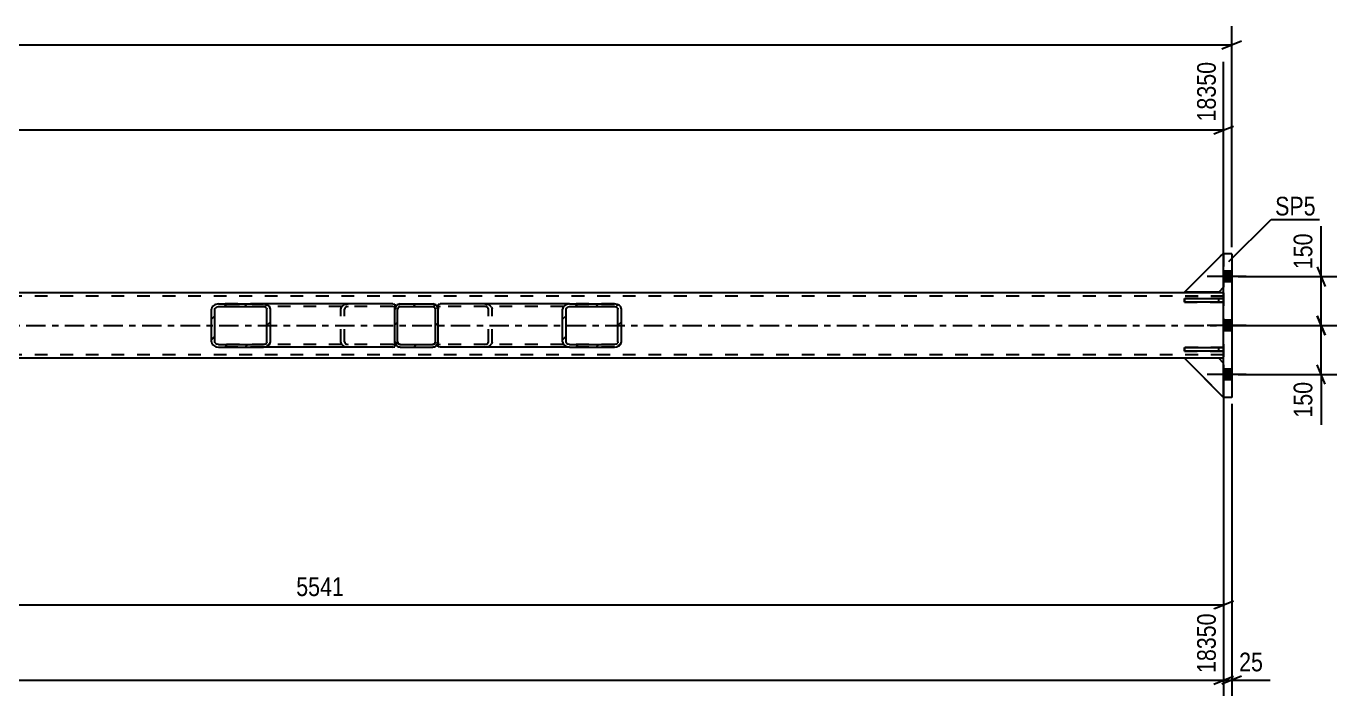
# Model space of a CAD drawing. Header units: millimetres. Extents: x -188 to 1001, y -654 to 187.
# Drawn here: x 634.5 to 835.5, y -317.4 to -214.9 of the extents above; entities that cross this region are included whole.
import ezdxf

# ---------------------------------------------------------------- set-up
doc = ezdxf.new("R2010")
doc.units = ezdxf.units.MM
doc.linetypes.add('DXK_LINE_DOT2', pattern=[3.9198, 1.9599, -1.9599])
doc.linetypes.add('DXK_LINE_DOT3', pattern=[5.9187, 2.979, -0.9799, 0.9799, -0.9799])
doc.styles.add('Arial Narrow', font='ARIALN.TTF', dxfattribs={"height": 0.2})

# ---------------------------------------------------------------- blocks, each defined once
blk = doc.blocks.new('Part-761542699-5436 - 5415')
at = {"color": 2, "linetype": 'Continuous'}
for p, q in [((812.12, -264.66), (812.12, -264.06)), ((812.12, -264.06), (818.12, -264.06)), ((818.12, -264.66), (812.12, -264.66)), ((818.12, -264.06), (818.12, -264.66))]:
    blk.add_line(p, q, dxfattribs=at)
at = {"color": 7, "linetype": 'DXK_LINE_DOT2'}
blk.add_line((817.37, -264.66), (817.37, -264.06), dxfattribs=at)
blk = doc.blocks.new('Part-761542699-5428 - 5415')
at = {"color": 7, "linetype": 'DXK_LINE_DOT2'}
for p, q in [((818.12, -256.22), (-99.38, -256.22)), ((818.12, -255.72), (818.12, -265.72)), ((818.12, -265.22), (-99.38, -265.22))]:
    blk.add_line(p, q, dxfattribs=at)
at = {"color": 2, "linetype": 'Continuous'}
for p, q in [((818.12, -255.72), (546.88, -255.72)), ((818.12, -265.72), (-99.38, -265.72))]:
    blk.add_line(p, q, dxfattribs=at)
at = {"color": 7, "linetype": 'DXK_LINE_DOT3'}
blk.add_line((-99.38, -260.72), (818.12, -260.72), dxfattribs=at)
blk = doc.blocks.new('Part-761542699-5437 - 5415')
at = {"color": 2, "linetype": 'Continuous'}
for p, q in [((812.12, -257.16), (812.12, -256.56)), ((812.12, -256.56), (818.12, -256.56)), ((818.12, -257.16), (812.12, -257.16)), ((818.12, -256.56), (818.12, -257.16))]:
    blk.add_line(p, q, dxfattribs=at)
at = {"color": 7, "linetype": 'DXK_LINE_DOT2'}
blk.add_line((817.37, -257.16), (817.37, -256.56), dxfattribs=at)
blk = doc.blocks.new('Part-761542699-5438 - 5415')
at = {"color": 7, "linetype": 'DXK_LINE_DOT2'}
for p, q in [((818.12, -264.06), (812.12, -264.06)), ((812.12, -264.06), (812.12, -264.66)), ((812.12, -264.66), (818.12, -264.66)), ((817.37, -264.66), (817.37, -264.06)), ((818.12, -264.66), (818.12, -264.06))]:
    blk.add_line(p, q, dxfattribs=at)
blk = doc.blocks.new('Part-761542699-5439 - 5415')
at = {"color": 7, "linetype": 'DXK_LINE_DOT2'}
for p, q in [((818.12, -256.56), (812.12, -256.56)), ((812.12, -256.56), (812.12, -257.16)), ((812.12, -257.16), (818.12, -257.16)), ((817.37, -257.16), (817.37, -256.56)), ((818.12, -257.16), (818.12, -256.56))]:
    blk.add_line(p, q, dxfattribs=at)
blk = doc.blocks.new('Part-761542699-5442 - 5415')
at = {"color": 2, "linetype": 'Continuous'}
for p, q in [((812.12, -255.61), (818.12, -249.61)), ((818.12, -249.61), (818.12, -249.72)), ((818.12, -254.86), (817.37, -255.61)), ((817.37, -255.61), (812.12, -255.61))]:
    blk.add_line(p, q, dxfattribs=at)
at = {"color": 7, "linetype": 'DXK_LINE_DOT2'}
blk.add_line((818.12, -249.72), (818.12, -254.86), dxfattribs=at)
blk = doc.blocks.new('Part-761542699-5573 - 5415')
at = {"linetype": 'Continuous'}
h = blk.add_hatch(dxfattribs=at)
h.set_pattern_fill('', scale=0.7, style=0, pattern_type=0)
h.set_pattern_definition([(45, (671.3176, -263.9589), (-1.57154, 1.57154), [])])
h.paths.add_polyline_path([(670.9, -264.02), (671.32, -263.96), (671.67, -263.79), (671.91, -263.53), (672, -263.22), (672, -258.22), (671.91, -257.91), (671.67, -257.65), (671.32, -257.48), (670.9, -257.42), (664.03, -257.42), (663.61, -257.48), (663.26, -257.65), (663.02, -257.91), (662.94, -258.22), (662.94, -263.22), (663.02, -263.53), (663.26, -263.79), (663.61, -263.96), (664.03, -264.02)])
h.paths.add_polyline_path([(663.82, -263.59), (663.65, -263.5), (663.53, -263.37), (663.48, -263.22), (663.48, -258.22), (663.53, -258.07), (663.65, -257.94), (663.82, -257.85), (664.03, -257.82), (670.9, -257.82), (671.11, -257.85), (671.29, -257.94), (671.4, -258.07), (671.45, -258.22), (671.45, -263.22), (671.4, -263.37), (671.29, -263.5), (671.11, -263.59), (670.9, -263.62), (664.03, -263.62)])
at = {"color": 2, "linetype": 'Continuous'}
for p, q in [((663.02, -257.91), (662.94, -258.22)), ((662.94, -263.22), (662.94, -258.22)), ((663.48, -258.22), (663.53, -258.07)), ((663.48, -263.22), (663.48, -258.22)), ((664.03, -257.42), (663.61, -257.48)), ((663.82, -257.85), (664.03, -257.82)), ((664.03, -257.42), (670.9, -257.42)), ((664.03, -257.82), (670.9, -257.82)), ((690.75, -257.42), (670.9, -257.42)), ((671.32, -257.48), (670.9, -257.42)), ((670.9, -257.82), (671.11, -257.85)), ((671.4, -258.07), (671.45, -258.22)), ((671.45, -263.22), (671.45, -258.22)), ((672, -258.22), (671.91, -257.91)), ((672, -263.22), (672, -258.22)), ((690.75, -257.42), (691.08, -257.47)), ((691.08, -257.47), (691.08, -257.48)), ((691.08, -257.48), (691.08, -257.65)), ((691.08, -257.65), (691.08, -258.22)), ((662.94, -263.22), (663.02, -263.53)), ((663.53, -263.37), (663.48, -263.22)), ((663.61, -263.96), (664.03, -264.02)), ((664.03, -263.62), (663.82, -263.59)), ((664.03, -263.62), (670.9, -263.62)), ((664.03, -264.02), (670.9, -264.02)), ((671.11, -263.59), (670.9, -263.62)), ((670.9, -264.02), (671.32, -263.96)), ((690.75, -264.02), (670.9, -264.02)), ((671.45, -263.22), (671.4, -263.37)), ((671.91, -263.53), (672, -263.22)), ((690.75, -264.02), (691.08, -263.97)), ((691.08, -263.97), (691.08, -263.22))]:
    blk.add_line(p, q, dxfattribs=at)
at = {"color": 7, "linetype": 'DXK_LINE_DOT2'}
for p, q in [((670.9, -257.42), (664.03, -257.42)), ((690.75, -257.82), (664.03, -257.82)), ((682.79, -258.22), (682.88, -257.91)), ((682.79, -263.22), (682.79, -258.22)), ((683.38, -258.07), (683.34, -258.22)), ((683.34, -263.22), (683.34, -258.22)), ((683.47, -257.48), (683.89, -257.42)), ((683.89, -257.82), (683.68, -257.85)), ((690.96, -257.85), (690.75, -257.82)), ((691.08, -257.9), (690.96, -257.85)), ((691.08, -257.47), (691.08, -257.47)), ((691.08, -257.65), (691.08, -257.9)), ((691.08, -263.22), (691.08, -257.91)), ((690.75, -263.62), (664.03, -263.62)), ((670.9, -264.02), (664.03, -264.02)), ((682.88, -263.53), (682.79, -263.22)), ((683.34, -263.22), (683.38, -263.37)), ((683.89, -264.02), (683.47, -263.96)), ((683.68, -263.59), (683.89, -263.62)), ((690.75, -263.62), (690.96, -263.59)), ((690.96, -263.59), (691.08, -263.54))]:
    blk.add_line(p, q, dxfattribs=at)
at = {"color": 2, "linetype": 'Continuous'}
for centre, radius, start, end in [((663.87, -258.45), 1, 104.5547, 147.5895), ((663.95, -258.34), 0.501, 104.5547, 147.5895), ((670.98, -258.34), 0.501, 32.4105, 75.4453), ((671.07, -258.45), 1, 32.4105, 75.4453), ((663.87, -262.99), 1, 212.4105, 255.4453), ((663.95, -263.1), 0.501, 212.4105, 255.4453), ((670.98, -263.1), 0.501, 284.5547, 327.5895), ((671.07, -262.99), 1, 284.5547, 327.5895)]:
    blk.add_arc(centre, radius, start, end, dxfattribs=at)
at = {"color": 7, "linetype": 'DXK_LINE_DOT2'}
for centre, radius, start, end in [((683.72, -258.45), 1, 104.5547, 147.5895), ((683.81, -258.34), 0.501, 104.5547, 147.5895), ((683.72, -262.99), 1, 212.4105, 255.4453), ((683.81, -263.1), 0.501, 212.4105, 255.4453)]:
    blk.add_arc(centre, radius, start, end, dxfattribs=at)
blk = doc.blocks.new('Part-761542699-5445 - 5415')
at = {"color": 7, "linetype": 'DXK_LINE_DOT2'}
for p, q in [((812.12, -255.61), (818.12, -249.61)), ((818.12, -249.61), (818.12, -254.86)), ((818.12, -254.86), (817.37, -255.61)), ((817.37, -255.61), (812.12, -255.61))]:
    blk.add_line(p, q, dxfattribs=at)
blk = doc.blocks.new('Part-761542699-5474 - 5415')
at = {"color": 7, "linetype": 'DXK_LINE_DOT2'}
for p, q in [((812.12, -255.61), (818.12, -249.61)), ((818.12, -249.61), (818.12, -254.86)), ((818.12, -254.86), (817.37, -255.61)), ((817.37, -255.61), (812.12, -255.61))]:
    blk.add_line(p, q, dxfattribs=at)
blk = doc.blocks.new('Part-761542699-5477 - 5415')
at = {"color": 2, "linetype": 'Continuous'}
for p, q in [((817.37, -265.72), (812.12, -265.72)), ((812.12, -265.72), (818.12, -271.72)), ((818.12, -266.47), (817.37, -265.72)), ((818.12, -271.72), (818.12, -271.72))]:
    blk.add_line(p, q, dxfattribs=at)
at = {"color": 7, "linetype": 'DXK_LINE_DOT2'}
blk.add_line((818.12, -271.72), (818.12, -266.47), dxfattribs=at)
blk = doc.blocks.new('Part-761542699-5480 - 5415')
at = {"color": 7, "linetype": 'DXK_LINE_DOT2'}
for p, q in [((817.37, -265.72), (812.12, -265.72)), ((812.12, -265.72), (818.12, -271.72)), ((818.12, -266.47), (817.37, -265.72)), ((818.12, -271.72), (818.12, -266.47))]:
    blk.add_line(p, q, dxfattribs=at)
blk = doc.blocks.new('Part-761542699-5483 - 5415')
at = {"color": 7, "linetype": 'DXK_LINE_DOT2'}
for p, q in [((817.37, -265.72), (812.12, -265.72)), ((812.12, -265.72), (818.12, -271.72)), ((818.12, -266.47), (817.37, -265.72)), ((818.12, -271.72), (818.12, -266.47))]:
    blk.add_line(p, q, dxfattribs=at)
blk = doc.blocks.new('Part-761542699-5560 - 5415')
at = {"color": 2, "linetype": 'Continuous'}
for p, q in [((818.12, -271.72), (818.12, -249.72)), ((819.37, -249.72), (818.12, -249.72)), ((819.37, -249.72), (819.37, -271.72)), ((819.37, -271.72), (818.12, -271.72))]:
    blk.add_line(p, q, dxfattribs=at)
blk = doc.blocks.new('Part-761542699-5599 - 5415')
at = {"linetype": 'Continuous'}
h = blk.add_hatch(dxfattribs=at)
h.set_pattern_fill('', scale=0.7, style=0, pattern_type=0)
h.set_pattern_definition([(45, (697.182, -263.9589), (-1.57154, 1.57154), [])])
h.paths.add_polyline_path([(696.88, -264.02), (697.18, -263.96), (697.44, -263.79), (697.61, -263.53), (697.68, -263.22), (697.68, -258.22), (697.61, -257.91), (697.44, -257.65), (697.18, -257.48), (696.88, -257.42), (691.88, -257.42), (691.57, -257.48), (691.31, -257.65), (691.14, -257.91), (691.08, -258.22), (691.08, -263.22), (691.14, -263.53), (691.31, -263.79), (691.57, -263.96), (691.88, -264.02)])
h.paths.add_polyline_path([(691.72, -263.59), (691.59, -263.5), (691.51, -263.37), (691.48, -263.22), (691.48, -258.22), (691.51, -258.07), (691.59, -257.94), (691.72, -257.85), (691.88, -257.82), (696.88, -257.82), (697.03, -257.85), (697.16, -257.94), (697.25, -258.07), (697.28, -258.22), (697.28, -263.22), (697.25, -263.37), (697.16, -263.5), (697.03, -263.59), (696.88, -263.62), (691.88, -263.62)])
at = {"color": 7, "linetype": 'DXK_LINE_DOT2'}
for p, q in [((691.08, -258.22), (691.14, -257.91)), ((691.08, -263.22), (691.08, -258.22)), ((691.51, -258.07), (691.48, -258.22)), ((691.48, -263.22), (691.48, -258.22)), ((691.57, -257.48), (691.88, -257.42)), ((691.88, -257.82), (691.72, -257.85)), ((691.88, -257.42), (696.88, -257.42)), ((691.88, -257.82), (696.88, -257.82)), ((696.88, -257.42), (697.18, -257.48)), ((697.03, -257.85), (696.88, -257.82)), ((697.28, -258.22), (697.25, -258.07)), ((697.28, -263.22), (697.28, -258.22)), ((697.61, -257.91), (697.68, -258.22)), ((697.68, -263.22), (697.68, -258.22)), ((691.14, -263.53), (691.08, -263.22)), ((691.48, -263.22), (691.51, -263.37)), ((691.88, -264.02), (691.57, -263.96)), ((691.72, -263.59), (691.88, -263.62)), ((691.88, -263.62), (696.88, -263.62)), ((691.88, -264.02), (696.88, -264.02)), ((696.88, -263.62), (697.03, -263.59)), ((697.18, -263.96), (696.88, -264.02)), ((697.25, -263.37), (697.28, -263.22)), ((697.68, -263.22), (697.61, -263.53))]:
    blk.add_line(p, q, dxfattribs=at)
at = {"color": 2, "linetype": 'Continuous'}
for p, q in [((691.14, -257.91), (691.08, -258.22)), ((691.08, -263.22), (691.08, -258.22)), ((691.48, -258.22), (691.51, -258.07)), ((691.48, -263.22), (691.48, -258.22)), ((691.88, -257.42), (691.57, -257.48)), ((691.72, -257.85), (691.88, -257.82)), ((691.88, -257.42), (696.88, -257.42)), ((691.88, -257.82), (696.88, -257.82)), ((697.18, -257.48), (696.88, -257.42)), ((696.88, -257.82), (697.03, -257.85)), ((697.25, -258.07), (697.28, -258.22)), ((697.28, -263.22), (697.28, -258.22)), ((697.68, -258.22), (697.61, -257.91)), ((697.68, -263.22), (697.68, -258.22)), ((691.08, -263.22), (691.14, -263.53)), ((691.51, -263.37), (691.48, -263.22)), ((691.57, -263.96), (691.88, -264.02)), ((691.88, -263.62), (691.72, -263.59)), ((691.88, -263.62), (696.88, -263.62)), ((691.88, -264.02), (696.88, -264.02)), ((697.03, -263.59), (696.88, -263.62)), ((696.88, -264.02), (697.18, -263.96)), ((697.28, -263.22), (697.25, -263.37)), ((697.61, -263.53), (697.68, -263.22))]:
    blk.add_line(p, q, dxfattribs=at)
at = {"color": 7, "linetype": 'DXK_LINE_DOT2'}
for centre, radius, start, end in [((691.88, -258.22), 0.8, 112.5, 157.5), ((691.88, -258.22), 0.4, 112.5, 157.5), ((696.88, -258.22), 0.4, 22.5, 67.5), ((696.88, -258.22), 0.8, 22.5, 67.5), ((691.88, -263.22), 0.8, 202.5, 247.5), ((691.88, -263.22), 0.4, 202.5, 247.5), ((696.88, -263.22), 0.4, 292.5, 337.5), ((696.88, -263.22), 0.8, 292.5, 337.5)]:
    blk.add_arc(centre, radius, start, end, dxfattribs=at)
at = {"color": 2, "linetype": 'Continuous'}
for centre, radius, start, end in [((691.88, -258.22), 0.8, 112.5, 157.5), ((691.88, -258.22), 0.4, 112.5, 157.5), ((696.88, -258.22), 0.4, 22.5, 67.5), ((696.88, -258.22), 0.8, 22.5, 67.5), ((691.88, -263.22), 0.8, 202.5, 247.5), ((691.88, -263.22), 0.4, 202.5, 247.5), ((696.88, -263.22), 0.4, 292.5, 337.5), ((696.88, -263.22), 0.8, 292.5, 337.5)]:
    blk.add_arc(centre, radius, start, end, dxfattribs=at)
blk = doc.blocks.new('Part-761542699-5606 - 5415')
at = {"linetype": 'Continuous'}
h = blk.add_hatch(dxfattribs=at)
h.set_pattern_fill('', scale=0.7, style=0, pattern_type=0)
h.set_pattern_definition([(45, (725.1383, -263.9589), (-1.57154, 1.57154), [])])
h.paths.add_polyline_path([(724.72, -264.02), (725.14, -263.96), (725.49, -263.79), (725.73, -263.53), (725.82, -263.22), (725.82, -258.22), (725.73, -257.91), (725.49, -257.65), (725.14, -257.48), (724.72, -257.42), (717.85, -257.42), (717.43, -257.48), (717.08, -257.65), (716.84, -257.91), (716.76, -258.22), (716.76, -263.22), (716.84, -263.53), (717.08, -263.79), (717.43, -263.96), (717.85, -264.02)])
h.paths.add_polyline_path([(717.64, -263.59), (717.47, -263.5), (717.35, -263.37), (717.31, -263.22), (717.31, -258.22), (717.35, -258.07), (717.47, -257.94), (717.64, -257.85), (717.85, -257.82), (724.72, -257.82), (724.93, -257.85), (725.11, -257.94), (725.23, -258.07), (725.27, -258.22), (725.27, -263.22), (725.23, -263.37), (725.11, -263.5), (724.93, -263.59), (724.72, -263.62), (717.85, -263.62)])
at = {"color": 2, "linetype": 'Continuous'}
for p, q in [((697.68, -257.47), (698, -257.42)), ((697.68, -257.47), (697.68, -258.22)), ((717.85, -257.42), (698, -257.42)), ((716.84, -257.91), (716.76, -258.22)), ((716.76, -263.22), (716.76, -258.22)), ((717.31, -258.22), (717.35, -258.07)), ((717.31, -263.22), (717.31, -258.22)), ((717.85, -257.42), (717.43, -257.48)), ((717.64, -257.85), (717.85, -257.82)), ((717.85, -257.42), (724.72, -257.42)), ((717.85, -257.82), (724.72, -257.82)), ((725.14, -257.48), (724.72, -257.42)), ((724.72, -257.82), (724.93, -257.85)), ((725.23, -258.07), (725.27, -258.22)), ((725.27, -263.22), (725.27, -258.22)), ((725.82, -258.22), (725.73, -257.91)), ((725.82, -263.22), (725.82, -258.22)), ((697.68, -263.96), (697.68, -263.22)), ((697.68, -263.97), (697.68, -263.96)), ((698, -264.02), (697.68, -263.97)), ((717.85, -264.02), (698, -264.02)), ((716.76, -263.22), (716.84, -263.53)), ((717.35, -263.37), (717.31, -263.22)), ((717.43, -263.96), (717.85, -264.02)), ((717.85, -263.62), (717.64, -263.59)), ((717.85, -263.62), (724.72, -263.62)), ((717.85, -264.02), (724.72, -264.02)), ((724.93, -263.59), (724.72, -263.62)), ((724.72, -264.02), (725.14, -263.96)), ((725.27, -263.22), (725.23, -263.37)), ((725.73, -263.53), (725.82, -263.22))]:
    blk.add_line(p, q, dxfattribs=at)
at = {"color": 7, "linetype": 'DXK_LINE_DOT2'}
for p, q in [((697.68, -257.47), (697.68, -257.9)), ((697.79, -257.85), (697.68, -257.9)), ((697.68, -263.79), (697.68, -258.22)), ((698, -257.82), (697.79, -257.85)), ((724.72, -257.82), (698, -257.82)), ((704.86, -257.42), (705.28, -257.48)), ((705.07, -257.85), (704.86, -257.82)), ((705.41, -258.22), (705.37, -258.07)), ((705.41, -263.22), (705.41, -258.22)), ((705.88, -257.91), (705.96, -258.22)), ((705.96, -263.22), (705.96, -258.22)), ((724.72, -257.42), (717.85, -257.42)), ((697.68, -263.54), (697.79, -263.59)), ((697.79, -263.59), (698, -263.62)), ((724.72, -263.62), (698, -263.62)), ((704.86, -263.62), (705.07, -263.59)), ((705.28, -263.96), (704.86, -264.02)), ((705.37, -263.37), (705.41, -263.22)), ((705.96, -263.22), (705.88, -263.53)), ((724.72, -264.02), (717.85, -264.02))]:
    blk.add_line(p, q, dxfattribs=at)
for centre, radius, start, end in [((704.95, -258.34), 0.501, 32.4104, 75.4453), ((705.03, -258.45), 1, 32.4104, 75.4453), ((704.95, -263.1), 0.501, 284.5547, 327.5896), ((705.03, -262.99), 1, 284.5547, 327.5896)]:
    blk.add_arc(centre, radius, start, end, dxfattribs=at)
at = {"color": 2, "linetype": 'Continuous'}
for centre, radius, start, end in [((717.69, -258.45), 1, 104.5547, 147.5896), ((717.77, -258.34), 0.501, 104.5547, 147.5896), ((724.8, -258.34), 0.501, 32.4104, 75.4453), ((724.89, -258.45), 1, 32.4104, 75.4453), ((717.69, -262.99), 1, 212.4104, 255.4453), ((717.77, -263.1), 0.501, 212.4104, 255.4453), ((724.8, -263.1), 0.501, 284.5547, 327.5896), ((724.89, -262.99), 1, 284.5547, 327.5896)]:
    blk.add_arc(centre, radius, start, end, dxfattribs=at)
blk = doc.blocks.new('Bolt-761542699-5625 - 5415')
at = {"linetype": 'Continuous'}
for points in [[(818.12, -252.39), (818.12, -254.04), (819.37, -254.04), (819.37, -252.39)], [(818.12, -252.39), (818.12, -254.04), (819.37, -254.04), (819.37, -252.39)], [(818.12, -252.39), (818.12, -254.04), (819.37, -254.04), (819.37, -252.39)], [(818.12, -252.39), (818.12, -254.04), (819.37, -254.04), (819.37, -252.39)], [(818.12, -259.89), (818.12, -261.54), (819.37, -261.54), (819.37, -259.89)], [(818.12, -259.89), (818.12, -261.54), (819.37, -261.54), (819.37, -259.89)], [(818.12, -267.39), (818.12, -269.04), (819.37, -269.04), (819.37, -267.39)], [(818.12, -267.39), (818.12, -269.04), (819.37, -269.04), (819.37, -267.39)], [(818.12, -267.39), (818.12, -269.04), (819.37, -269.04), (819.37, -267.39)], [(818.12, -267.39), (818.12, -269.04), (819.37, -269.04), (819.37, -267.39)]]:
    blk.add_hatch(color=1, dxfattribs=at).paths.add_polyline_path(points)
at = {"color": 1, "linetype": 'Continuous'}
for p, q in [((819.37, -252.39), (818.12, -252.39)), ((819.37, -252.39), (818.12, -252.39)), ((819.37, -252.39), (818.12, -252.39)), ((819.37, -252.39), (818.12, -252.39)), ((821.57, -253.22), (815.62, -253.22)), ((821.57, -253.22), (815.62, -253.22)), ((821.57, -253.22), (815.62, -253.22)), ((821.57, -253.22), (815.62, -253.22)), ((819.37, -254.04), (818.12, -254.04)), ((819.37, -254.04), (818.12, -254.04)), ((819.37, -254.04), (818.12, -254.04)), ((819.37, -254.04), (818.12, -254.04)), ((821.57, -260.72), (815.62, -260.72)), ((821.57, -260.72), (815.62, -260.72)), ((819.37, -259.89), (818.12, -259.89)), ((819.37, -259.89), (818.12, -259.89)), ((819.37, -261.54), (818.12, -261.54)), ((819.37, -261.54), (818.12, -261.54)), ((821.57, -268.22), (815.62, -268.22)), ((821.57, -268.22), (815.62, -268.22)), ((821.57, -268.22), (815.62, -268.22)), ((821.57, -268.22), (815.62, -268.22)), ((819.37, -267.39), (818.12, -267.39)), ((819.37, -267.39), (818.12, -267.39)), ((819.37, -267.39), (818.12, -267.39)), ((819.37, -267.39), (818.12, -267.39)), ((819.37, -269.04), (818.12, -269.04)), ((819.37, -269.04), (818.12, -269.04)), ((819.37, -269.04), (818.12, -269.04)), ((819.37, -269.04), (818.12, -269.04))]:
    blk.add_line(p, q, dxfattribs=at)
blk = doc.blocks.new('StraightDimension-761542699-30949 - 5415')
at = {"color": 7, "linetype": 'Continuous'}
for p, q in [((818.12, -272.72), (818.12, -317.44)), ((819.37, -272.72), (819.37, -317.44)), ((816.62, -315.64), (819.62, -314.44)), ((820.87, -314.44), (817.87, -315.64)), ((818.12, -315.04), (819.37, -315.04))]:
    blk.add_line(p, q, dxfattribs=at)
at = {"color": 0}
blk.add_wipeout([(824.76, -314.29), (824.76, -310.09), (819.9, -310.09), (819.9, -314.29)], dxfattribs=at)
at = {"color": 7, "linetype": 'Continuous'}
blk.add_line((819.37, -315.04), (825.28, -315.04), dxfattribs=at)
blk.add_line((819.37, -315.04), (825.28, -315.04), dxfattribs=at)
at = {"color": 3, "style": 'Arial Narrow'}
blk.add_text('25', height=2.863, dxfattribs=at).set_placement((820.5, -313.69))
blk = doc.blocks.new('StraightDimension-761542699-31004 - 5415')
at = {"color": 7, "linetype": 'Continuous'}
for p, q in [((819.37, -248.72), (819.37, -214.87)), ((-100.63, -217.72), (819.37, -217.72)), ((817.87, -218.32), (820.87, -217.12))]:
    blk.add_line(p, q, dxfattribs=at)
blk = doc.blocks.new('StraightDimension-761542699-30910 - 5415')
at = {"color": 7, "linetype": 'Continuous'}
for p, q in [((818.12, -266.72), (818.12, -313.95)), ((816.62, -304.11), (819.62, -302.91)), ((541.08, -303.51), (818.12, -303.51))]:
    blk.add_line(p, q, dxfattribs=at)
at = {"color": 0}
blk.add_wipeout([(683.86, -302.76), (683.86, -298.56), (675.34, -298.56), (675.34, -302.76)], dxfattribs=at)
at = {"color": 0, "linetype": 'Continuous'}
blk.add_wipeout([(817.52, -304.21), (813.32, -304.21), (813.32, -314.55), (817.52, -314.55)], dxfattribs=at)
at = {"color": 3, "style": 'Arial Narrow'}
blk.add_text('5541', height=2.863, dxfattribs=at).set_placement((675.94, -302.16))
at = {"color": 3, "linetype": 'Continuous', "style": 'Arial Narrow'}
blk.add_text('18350', height=2.863, rotation=90.0002, dxfattribs=at).set_placement((816.92, -313.95))
blk = doc.blocks.new('StraightDimension-761542699-31033 - 5415')
at = {"color": 7, "linetype": 'Continuous'}
for p, q in [((819.12, -260.72), (835.47, -260.72)), ((832.47, -259.22), (833.67, -262.22)), ((833.07, -268.22), (833.07, -260.72)), ((833.67, -269.72), (832.47, -266.72)), ((820.37, -268.22), (835.47, -268.22))]:
    blk.add_line(p, q, dxfattribs=at)
at = {"color": 0}
blk.add_wipeout([(832.32, -268.74), (828.12, -268.74), (828.12, -275.43), (832.32, -275.43)], dxfattribs=at)
at = {"color": 7, "linetype": 'Continuous'}
blk.add_line((833.07, -268.22), (833.07, -275.95), dxfattribs=at)
blk.add_line((833.07, -268.22), (833.07, -275.95), dxfattribs=at)
at = {"color": 3, "style": 'Arial Narrow'}
blk.add_text('150', height=2.863, rotation=90.0002, dxfattribs=at).set_placement((831.72, -274.83))
blk = doc.blocks.new('StraightDimension-761542699-30871 - 5415')
at = {"color": 7, "linetype": 'Continuous'}
for p, q in [((818.12, -254.72), (818.12, -220.32)), ((-39.92, -230.76), (818.12, -230.76)), ((816.62, -231.36), (819.62, -230.16))]:
    blk.add_line(p, q, dxfattribs=at)
at = {"color": 0, "linetype": 'Continuous'}
blk.add_wipeout([(817.52, -219.72), (813.32, -219.72), (813.32, -230.06), (817.52, -230.06)], dxfattribs=at)
at = {"color": 3, "linetype": 'Continuous', "style": 'Arial Narrow'}
blk.add_text('18350', height=2.863, rotation=90.0002, dxfattribs=at).set_placement((816.92, -229.46))
blk = doc.blocks.new('StraightDimension-761542699-30950 - 5415')
at = {"color": 7, "linetype": 'Continuous'}
for p, q in [((818.12, -272.72), (818.12, -317.44)), ((-99.38, -315.04), (818.12, -315.04)), ((816.62, -315.64), (819.62, -314.44))]:
    blk.add_line(p, q, dxfattribs=at)
blk = doc.blocks.new('StraightDimension-761542699-31032 - 5415')
at = {"color": 7, "linetype": 'Continuous'}
for p, q in [((832.47, -251.72), (833.67, -254.72)), ((820.37, -253.22), (835.47, -253.22)), ((833.07, -260.72), (833.07, -253.22)), ((819.12, -260.72), (835.47, -260.72)), ((833.67, -262.22), (832.47, -259.22))]:
    blk.add_line(p, q, dxfattribs=at)
at = {"color": 0}
blk.add_wipeout([(832.32, -246.01), (828.12, -246.01), (828.12, -252.69), (832.32, -252.69)], dxfattribs=at)
at = {"color": 7, "linetype": 'Continuous'}
blk.add_line((833.07, -253.22), (833.07, -245.49), dxfattribs=at)
blk.add_line((833.07, -253.22), (833.07, -245.49), dxfattribs=at)
at = {"color": 3, "style": 'Arial Narrow'}
blk.add_text('150', height=2.863, rotation=90.0002, dxfattribs=at).set_placement((831.72, -252.09))
blk = doc.blocks.new('Mark-761542699-5556 - 5415')
at = {"color": 0}
blk.add_wipeout([(832.23, -243.86), (832.23, -240.86), (826.02, -240.86), (826.02, -243.86)], dxfattribs=at)
blk.add_wipeout([(832.23, -243.86), (832.23, -240.86), (826.02, -240.86), (826.02, -243.86)], dxfattribs=at)
at = {"color": 30, "linetype": 'Continuous'}
for p, q in [((818.93, -250.91), (825.42, -244.46)), ((825.42, -244.46), (832.83, -244.46))]:
    blk.add_line(p, q, dxfattribs=at)
at = {"color": 3, "style": 'Arial Narrow'}
blk.add_text('SP5', height=2.863, dxfattribs=at).set_placement((826.02, -243.86))

msp = doc.modelspace()

# ---------------------------------------------------------------- block references
for name in ['Part-761542699-5442 - 5415', 'Part-761542699-5445 - 5415', 'Part-761542699-5474 - 5415', 'Part-761542699-5560 - 5415', 'Bolt-761542699-5625 - 5415', 'Part-761542699-5428 - 5415', 'Part-761542699-5437 - 5415', 'Part-761542699-5439 - 5415', 'Part-761542699-5573 - 5415', 'Part-761542699-5599 - 5415', 'Part-761542699-5606 - 5415', 'Part-761542699-5436 - 5415', 'Part-761542699-5438 - 5415', 'Part-761542699-5477 - 5415', 'Part-761542699-5480 - 5415', 'Part-761542699-5483 - 5415']:
    msp.add_blockref(name, (0, 0))

# ---------------------------------------------------------------- next in the draw order: block references
for name in ['StraightDimension-761542699-31004 - 5415', 'StraightDimension-761542699-30949 - 5415']:
    msp.add_blockref(name, (0, 0))

# ---------------------------------------------------------------- next in the draw order: block references
for name in ['StraightDimension-761542699-30871 - 5415', 'StraightDimension-761542699-30910 - 5415']:
    msp.add_blockref(name, (0, 0))

# ---------------------------------------------------------------- next in the draw order: block references
msp.add_blockref('StraightDimension-761542699-31033 - 5415', (0, 0))

# ---------------------------------------------------------------- next in the draw order: block references
for name in ['StraightDimension-761542699-31032 - 5415', 'StraightDimension-761542699-30950 - 5415']:
    msp.add_blockref(name, (0, 0))

# ---------------------------------------------------------------- next in the draw order: block references
msp.add_blockref('Mark-761542699-5556 - 5415', (0, 0))

doc.saveas('drawing.dxf')
